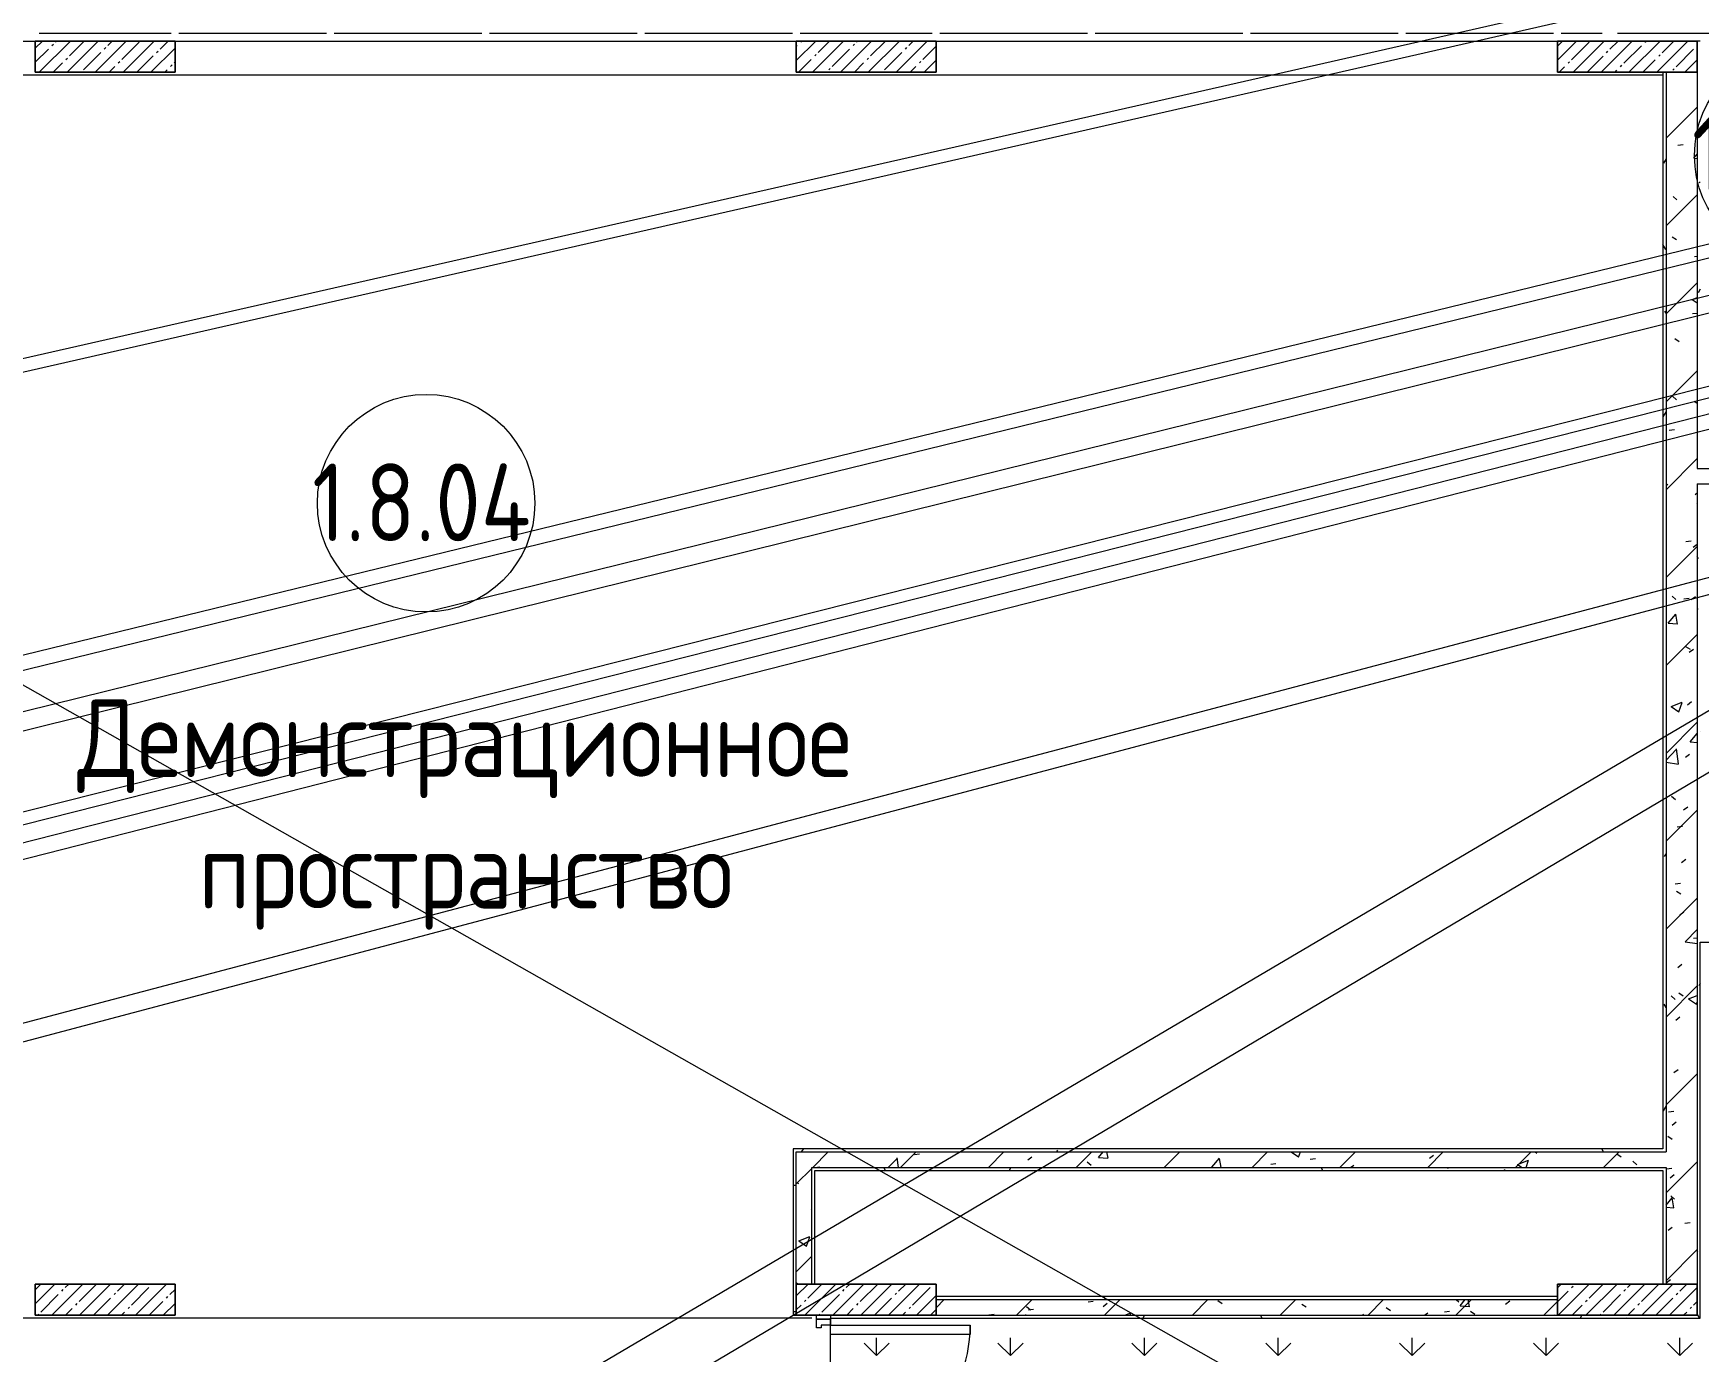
# Model space of a CAD drawing. Header units: millimetres. Extents: x -500089 to 1469082, y -290736 to 166440.
# Drawn here: x 1211441 to 1222164, y -53306 to -44820 of the extents above; entities that cross this region are included whole.
import ezdxf

# ---------------------------------------------------------------- set-up
doc = ezdxf.new("R2010")
doc.units = ezdxf.units.MM
doc.linetypes.add('ASVP_Штриховая_ш3 п1_5', pattern=[4.5, 3, -1.5])
for name, color, linetype, lineweight in [('Аннотация', 7, 'Continuous', 0), ('Витраж', 7, 'Continuous', 0), ('Двери', 7, 'Continuous', 0), ('Линии разделители', 7, 'ASVP_Штриховая_ш3 п1_5', 0), ('Марки помещений', 7, 'Continuous', 0), ('Несущие колонны', 7, 'Continuous', 0), ('Стены наружные', 7, 'Continuous', 0), ('Стены несущие', 7, 'Continuous', 0), ('Стены отделка', 7, 'Continuous', 0), ('Стены штриховка', 7, 'Continuous', 0), ('экспертиза ДУ пояснения', 6, 'Continuous', 0), ('экспертиза условные обозначения', 1, 'Continuous', 0)]:
    doc.layers.add(name, color=color, linetype=linetype, lineweight=lineweight)
doc.styles.add('GOST Common_1', font='', dxfattribs={"width": 0.9, "height": 700})
doc.styles.add('GOST Common_4', font='', dxfattribs={"width": 0.9, "height": 500})
doc.styles.get('GOST Common_1').set_extended_font_data('GOST Common')
doc.styles.get('GOST Common_4').set_extended_font_data('GOST Common')
pattern_1 = [(0, (1111853.59, -73570.49), (812.8, 203.2), [67.056, -542.544, 67.056, -542.544, -3251.2]), (0, (1111853.59, -73570.49), (812.8, 203.2), [-1219.2, 67.056, -1152.144, 67.056, -542.544, -1422.4]), (0, (1111853.59, -73570.49), (812.8, 203.2), [-3048, 67.056, -339.344, 67.056, -948.944]), (120, (1112158.39, -73468.89), (-582.37636, 602.30545), [67.056, -542.544, 67.056, -542.544, -3251.2]), (120, (1112158.39, -73468.89), (-582.37636, 602.30545), [-1219.2, 67.056, -1152.144, 67.056, -542.544, -1422.4]), (120, (1112158.39, -73468.89), (-582.37636, 602.30545), [-3048, 67.056, -339.344, 67.056, -948.944]), (240, (1112259.99, -73062.49), (-230.42364, -805.50545), [67.056, -542.544, 67.056, -542.544, -3251.2]), (240, (1112259.99, -73062.49), (-230.42364, -805.50545), [-1219.2, 67.056, -1152.144, 67.056, -542.544, -1422.4]), (240, (1112259.99, -73062.49), (-230.42364, -805.50545), [-3048, 67.056, -339.344, 67.056, -948.944])]
pattern_2 = [(45, (1111853.6, -73570.5), (-282.8427, 282.8427), [])]
pattern_3 = [(50, (1111853.6, -73570.5), (728.7365, -63.7558), [76.2, -838.2]), (355, (1111853.6, -73570.5), (-140.9716, 764.2276), [60.96, -670.56]), (100.451, (1111914.3, -73575.8), (587.77, 700.4668), [64.76, -712.36]), (46.184, (1111853.6, -73367.3), (1084.316, -168.171), [114.3, -1257.3]), (96.636, (1111943.9, -73381.3), (949.61, 989.71), [97.14, -1068.54]), (351.184, (1111853.6, -73367.3), (949.621, 989.701), [91.44, -1005.84]), (21, (1111955.2, -73418.1), (606.458, -409.0606), [76.2, -838.2]), (326, (1111955.2, -73418.1), (247.2083, 736.753), [60.96, -670.56]), (71.451, (1112005.7, -73452.2), (853.6683, 327.6855), [64.76, -712.36]), (37.5, (1111853.59, -73570.5), (12.3547, 338.2201), [33.528, -628.904, 33.528, -647.192, -673.1]), (37.5, (1111853.59, -73570.5), (12.3547, 338.2201), [-1343.152, 33.528, -639.572]), (7.5, (1111853.6, -73570.5), (267.2789, 400.7221), [33.528, -354.584, 33.528, -613.664, -256.54]), (7.5, (1111853.6, -73570.5), (267.2789, 400.7221), [-1035.304, 33.528, -223.012]), (327.5, (1111627.02, -73570.5), (542.36333, -22.91534), [33.528, -220.472, 33.528, -758.952, -1051.56]), (327.5, (1111627.02, -73570.5), (542.36333, -22.91534), [-1046.48, 33.528, -1018.032]), (317.5, (1111525.4, -73570.5), (592.517, 101.7071), [33.528, -296.672, 33.528, -492.76, -746.76]), (317.5, (1111525.4, -73570.5), (592.517, 101.7071), [-856.488, 33.528, -713.232])]
pattern_4 = [(45, (1111853.59, -73570.49), (-89.80256, 89.80256), []), (45, (1111943.39, -73570.49), (-89.80256, 89.80256), [158.75, -31.75, 13.411, -18.339])]

# ---------------------------------------------------------------- blocks, each defined once
blk = doc.blocks.new('Прямоугольный импост - 5х250 мм _наружный откос_ Серый-3055685-З Этаж 01')
at = {"layer": 'Витраж'}
for p, q in [((99625, 28750), (100475, 28750)), ((100525, 28750), (101475, 28750)), ((101525, 28750), (102475, 28750)), ((102525, 28750), (103475, 28750)), ((103525, 28750), (104475, 28750)), ((104525, 28750), (105375, 28750)), ((105425, 28750), (106375, 28750)), ((106425, 28750), (107375, 28750)), ((107425, 28750), (108375, 28750)), ((108425, 28750), (109375, 28750)), ((109425, 28750), (109688, 28750)), ((109788, 28750), (110725, 28750))]:
    blk.add_line(p, q, dxfattribs=at)
blk = doc.blocks.new('АР_СОШ_Верзилово_Фасады_rvt-2-З Этаж 01')
at = {"lineweight": 9}
blk.add_blockref('Прямоугольный импост - 5х250 мм _наружный откос_ Серый-3055685-З Этаж 01', (0, 0), dxfattribs=at)
blk = doc.blocks.new('ASVP_ДверьСтальная_2 полотна - Внутренняя 1320х2000h_полотна_ Г Пр _1200 в чистоте_-4240588-З Этаж 01')
at = {"layer": 'Двери', "lineweight": 18}
for p, q in [((-660, 1020), (-600, 1020)), ((-660, 120), (-660, 1020)), ((-600, 1020), (-600, 120)), ((660, 540), (600, 540)), ((600, 540), (600, 120)), ((660, 120), (660, 540)), ((-725, 120), (-700, 120)), ((-725, 30), (-725, 120)), ((-700, 120), (-660, 120)), ((-700, 30), (-700, 120)), ((-700, 120), (-700, 30)), ((-600, 120), (-660, 120)), ((-660, 120), (-660, 60)), ((600, 120), (660, 120)), ((700, 120), (660, 120)), ((660, 120), (660, 60)), ((700, 30), (700, 120)), ((725, 120), (700, 120)), ((700, 120), (700, 30)), ((725, 30), (725, 120)), ((-700, 30), (-725, 30)), ((-644, 30), (-700, 30)), ((-660, 60), (-644, 60)), ((-644, 60), (-644, 30)), ((660, 60), (644, 60)), ((644, 60), (644, 30)), ((644, 30), (700, 30)), ((700, 30), (725, 30))]:
    blk.add_line(p, q, dxfattribs=at)
at = {"layer": 'Двери'}
for centre, radius, start, end in [((-660, 120), 900, 360, 90), ((660, 120), 420, 90, 180)]:
    blk.add_arc(centre, radius, start, end, dxfattribs=at)
blk = doc.blocks.new('ADSK_КолоннаЖБ_Прямоугольная - 200x900 мм-V328-З Этаж 01')
at = {"layer": 'Несущие колонны', "lineweight": 18}
for p, q in [((-450, 100), (450, 100)), ((-450, -100), (-450, 100)), ((450, 100), (450, -100)), ((450, -100), (-450, -100))]:
    blk.add_line(p, q, dxfattribs=at)
blk = doc.blocks.new('ADSK_КолоннаЖБ_Прямоугольная - 200x900 мм-V369-З Этаж 01')
at = {"layer": 'Несущие колонны'}
h = blk.add_hatch(dxfattribs=at)
h.set_pattern_fill('FP_156', color=256, style=0, pattern_type=2)
h.set_pattern_definition([(45, (-100050, -28600), (-89.80256, 89.80256), []), (45, (-99960.2, -28600), (-89.80256, 89.80256), [158.75, -31.75, 13.411, -18.339])])
h.paths.add_polyline_path([(-450, -100), (450, -100), (450, 100), (-450, 100)], flags=0)
at = {"layer": 'Несущие колонны', "lineweight": 18}
for p, q in [((-450, -100), (-450, 100)), ((-450, 100), (450, 100)), ((450, 100), (-450, 100)), ((-450, 100), (-450, -100)), ((450, 100), (450, -100)), ((450, -100), (450, 100)), ((450, -100), (-450, -100)), ((-450, -100), (450, -100))]:
    blk.add_line(p, q, dxfattribs=at)
blk = doc.blocks.new('ADSK_КолоннаЖБ_Прямоугольная - 200x900 мм-V371-З Этаж 01')
at = {"layer": 'Несущие колонны'}
h = blk.add_hatch(dxfattribs=at)
h.set_pattern_fill('FP_158', color=256, style=0, pattern_type=2)
h.set_pattern_definition([(45, (-104950, -28600), (-89.80256, 89.80256), []), (45, (-104860.2, -28600), (-89.80256, 89.80256), [158.75, -31.75, 13.411, -18.339])])
h.paths.add_polyline_path([(-450, -100), (450, -100), (450, 100), (-450, 100)], flags=0)
at = {"layer": 'Несущие колонны', "lineweight": 18}
for p, q in [((-450, -100), (-450, 100)), ((-450, 100), (450, 100)), ((450, 100), (-450, 100)), ((-450, 100), (-450, -100)), ((450, 100), (450, -100)), ((450, -100), (450, 100)), ((450, -100), (-450, -100)), ((-450, -100), (450, -100))]:
    blk.add_line(p, q, dxfattribs=at)
blk = doc.blocks.new('ASVP_Марка_Помещение_ОдноЗначение - Номер-684784-З Этаж 01')
at = {"layer": 'Марки помещений'}
blk.add_circle((0, 0), 3.5, dxfattribs=at)

msp = doc.modelspace()

# ---------------------------------------------------------------- hatches: boundary and pattern name
at = {"layer": 'Несущие колонны'}
h = msp.add_hatch(dxfattribs=at)
h.set_pattern_fill('FP_35', color=256, style=0, pattern_type=2)
h.set_pattern_definition(pattern_4)
h.paths.add_polyline_path([(1221933.586, -45070.488), (1222153.586, -45070.488), (1222153.586, -44870.488), (1221253.586, -44870.488), (1221253.586, -45070.488)], flags=0)
h = msp.add_hatch(dxfattribs=at)
h.set_pattern_fill('FP_35', color=256, style=0, pattern_type=2)
h.set_pattern_definition(pattern_4)
h.paths.add_polyline_path([(1212353.586, -53070.488), (1212353.586, -52870.488), (1211453.586, -52870.488), (1211453.586, -53070.488)], flags=0)
h = msp.add_hatch(dxfattribs=at)
h.set_pattern_fill('FP_35', color=256, style=0, pattern_type=2)
h.set_pattern_definition(pattern_4)
h.paths.add_polyline_path([(1216453.586, -53070.488), (1217253.586, -53070.488), (1217253.586, -52870.488), (1216353.586, -52870.488), (1216353.586, -53070.488)], flags=0)
h = msp.add_hatch(dxfattribs=at)
h.set_pattern_fill('FP_35', color=256, style=0, pattern_type=2)
h.set_pattern_definition(pattern_4)
h.paths.add_polyline_path([(1221253.586, -53070.488), (1222153.586, -53070.488), (1222153.586, -52870.488), (1221253.586, -52870.488), (1221253.586, -52970.488)], flags=0)
at = {"layer": 'Стены штриховка'}
h = msp.add_hatch(dxfattribs=at)
h.set_pattern_fill('FP_174', color=256, style=0, pattern_type=2)
h.set_pattern_definition(pattern_1)
h.paths.add_polyline_path([(1222173.586, -53090.488), (1222173.586, -47720.488), (1222153.586, -47720.488), (1222153.586, -53090.488)], flags=0)
h.paths.add_polyline_path([(1222173.586, -47620.488), (1222173.586, -44870.488), (1222153.586, -44870.488), (1222153.586, -47620.488)], flags=0)
h = msp.add_hatch(dxfattribs=at)
h.set_pattern_fill('FP_174', color=256, style=0, pattern_type=2)
h.set_pattern_definition(pattern_1)
h.paths.add_polyline_path([(1221933.586, -52870.488), (1221953.586, -52870.488), (1221953.586, -52120.488), (1221933.586, -52120.488), (1221933.586, -52850.488)], flags=0)
h.paths.add_polyline_path([(1221953.586, -52020.488), (1221953.586, -45070.488), (1221933.586, -45070.488), (1221933.586, -52020.488)], flags=0)
h = msp.add_hatch(dxfattribs=at)
h.set_pattern_fill('FP_201', color=256, style=0, pattern_type=2)
h.set_pattern_definition(pattern_2)
h.paths.add_polyline_path([(1222153.586, -52870.488), (1222153.586, -45070.488), (1221953.586, -45070.488), (1221953.586, -52870.488)], flags=0)
h = msp.add_hatch(dxfattribs=at)
h.set_pattern_fill('FP_31', color=256, style=0, pattern_type=2)
h.set_pattern_definition(pattern_3)
h.paths.add_polyline_path([(1222153.586, -52870.488), (1222153.586, -45070.488), (1221953.586, -45070.488), (1221953.586, -52870.488)], flags=0)
h = msp.add_hatch(dxfattribs=at)
h.set_pattern_fill('FP_201', color=256, style=0, pattern_type=2)
h.set_pattern_definition(pattern_2)
h.paths.add_polyline_path([(1225953.585, -47720.488), (1226053.585, -47720.488), (1226053.585, -47620.488), (1225703.585, -47620.488), (1225703.585, -47720.488), (1225865.665, -47720.488)], flags=0)
h.paths.add_polyline_path([(1222153.586, -47720.488), (1222578.586, -47720.488), (1222578.586, -47620.488), (1222153.586, -47620.488)], flags=0)
h.paths.add_polyline_path([(1223578.586, -47720.488), (1224253.585, -47720.488), (1224253.585, -47620.488), (1223578.586, -47620.488), (1223578.586, -47670.488)], flags=0)
h = msp.add_hatch(dxfattribs=at)
h.set_pattern_fill('FP_31', color=256, style=0, pattern_type=2)
h.set_pattern_definition(pattern_3)
h.paths.add_polyline_path([(1225953.585, -47720.488), (1226053.585, -47720.488), (1226053.585, -47620.488), (1225703.585, -47620.488), (1225703.585, -47720.488), (1225865.665, -47720.488)], flags=0)
h.paths.add_polyline_path([(1222153.586, -47720.488), (1222578.586, -47720.488), (1222578.586, -47620.488), (1222153.586, -47620.488)], flags=0)
h.paths.add_polyline_path([(1223578.586, -47720.488), (1224253.585, -47720.488), (1224253.585, -47620.488), (1223578.586, -47620.488), (1223578.586, -47670.488)], flags=0)
h = msp.add_hatch(dxfattribs=at)
h.set_pattern_fill('FP_174', color=256, style=0, pattern_type=2)
h.set_pattern_definition(pattern_1)
h.paths.add_polyline_path([(1221933.586, -52020.488), (1221933.586, -52000.488), (1216333.586, -52000.488), (1216333.586, -52020.488), (1221933.528, -52020.488)], flags=0)
h = msp.add_hatch(dxfattribs=at)
h.set_pattern_fill('FP_174', color=256, style=0, pattern_type=2)
h.set_pattern_definition(pattern_1)
h.paths.add_polyline_path([(1216353.586, -52950.488), (1216353.586, -52020.488), (1216333.586, -52020.56), (1216333.586, -52950.488)], flags=0)
h = msp.add_hatch(dxfattribs=at)
h.set_pattern_fill('FP_201', color=256, style=0, pattern_type=2)
h.set_pattern_definition(pattern_2)
h.paths.add_polyline_path([(1221933.586, -52120.488), (1221953.586, -52120.488), (1221953.586, -52020.488), (1216353.586, -52020.488), (1216353.586, -52120.488), (1219066.31, -52120.488)], flags=0)
h = msp.add_hatch(dxfattribs=at)
h.set_pattern_fill('FP_31', color=256, style=0, pattern_type=2)
h.set_pattern_definition(pattern_3)
h.paths.add_polyline_path([(1221933.586, -52120.488), (1221953.586, -52120.488), (1221953.586, -52020.488), (1216353.586, -52020.488), (1216353.586, -52120.488), (1219066.31, -52120.488)], flags=0)
h = msp.add_hatch(dxfattribs=at)
h.set_pattern_fill('FP_201', color=256, style=0, pattern_type=2)
h.set_pattern_definition(pattern_2)
h.paths.add_polyline_path([(1216453.586, -52870.488), (1216453.586, -52120.488), (1216353.586, -52120.488), (1216353.586, -52870.488)], flags=0)
h = msp.add_hatch(dxfattribs=at)
h.set_pattern_fill('FP_31', color=256, style=0, pattern_type=2)
h.set_pattern_definition(pattern_3)
h.paths.add_polyline_path([(1216453.586, -52870.488), (1216453.586, -52120.488), (1216353.586, -52120.488), (1216353.586, -52870.488)], flags=0)
h = msp.add_hatch(dxfattribs=at)
h.set_pattern_fill('FP_174', color=256, style=0, pattern_type=2)
h.set_pattern_definition(pattern_1)
h.paths.add_polyline_path([(1216473.586, -52140.488), (1221933.586, -52140.488), (1221933.586, -52120.488), (1216453.586, -52120.488), (1216453.586, -52140.488)], flags=0)
h = msp.add_hatch(dxfattribs=at)
h.set_pattern_fill('FP_174', color=256, style=0, pattern_type=2)
h.set_pattern_definition(pattern_1)
h.paths.add_polyline_path([(1216333.586, -55050.488), (1216353.586, -55050.378), (1216353.586, -54520.488), (1216333.586, -54520.488)], flags=0)
h.paths.add_polyline_path([(1216333.586, -53070.488), (1216353.586, -53070.488), (1216353.586, -52950.488), (1216333.586, -52950.488), (1216333.586, -52970.488)], flags=0)
h = msp.add_hatch(dxfattribs=at)
h.set_pattern_fill('FP_174', color=256, style=0, pattern_type=2)
h.set_pattern_definition(pattern_1)
h.paths.add_polyline_path([(1221253.586, -52970.488), (1221253.586, -52950.488), (1217253.586, -52950.488), (1217253.586, -52970.488), (1219066.31, -52970.488)], flags=0)
h = msp.add_hatch(dxfattribs=at)
h.set_pattern_fill('FP_174', color=256, style=0, pattern_type=2)
h.set_pattern_definition(pattern_1)
h.paths.add_polyline_path([(1221448.142, -53090.488), (1222153.586, -53090.488), (1222152.806, -53070.488), (1216573.586, -53070.488), (1216573.586, -53090.488), (1221290.221, -53090.488)], flags=0)
h = msp.add_hatch(dxfattribs=at)
h.set_pattern_fill('FP_201', color=256, style=0, pattern_type=2)
h.set_pattern_definition(pattern_2)
h.paths.add_polyline_path([(1217253.586, -53070.488), (1221253.586, -53070.488), (1221253.586, -52970.488), (1217253.586, -52970.488)], flags=0)
h = msp.add_hatch(dxfattribs=at)
h.set_pattern_fill('FP_31', color=256, style=0, pattern_type=2)
h.set_pattern_definition(pattern_3)
h.paths.add_polyline_path([(1217253.586, -53070.488), (1221253.586, -53070.488), (1221253.586, -52970.488), (1217253.586, -52970.488)], flags=0)
at = {"layer": 'экспертиза условные обозначения'}
h = msp.add_hatch(dxfattribs=at)
h.set_pattern_fill('GRASS', color=6, scale=24)
h.set_pattern_definition([(90, (1077209.23, -303341.8), (-431.0523, 431.0523), [114.3, -747.8046]), (45, (1077209.2, -303341.8), (-431.0523, 431.0523), [114.3, -495.3]), (135, (1077209.2, -303341.8), (-431.0523, -431.0523), [114.3, -495.3])])
h.paths.add_polyline_path([(1216573.586, -55050.488), (1216573.586, -53090.488), (1222173.586, -53090.488), (1222173.586, -50670.488), (1229303.585, -50670.488), (1229303.585, -52950.488), (1228603.586, -52950.488), (1228603.586, -53090.488), (1230893.585, -53090.488), (1242953.585, -53090.488), (1242933.585, -57120.488), (1237273.585, -57100.488), (1224273.586, -57100.488), (1224273.586, -55050.488)])

# ---------------------------------------------------------------- linework, layer by layer
at = {"layer": 'Линии разделители', "color": 7}
msp.add_line((1216453.586, -53090.488), (1207003.585, -53090.488), dxfattribs=at)
at = {"layer": 'Несущие колонны'}
for p, q in [((1222153.586, -44870.488), (1221253.586, -44870.488)), ((1221253.586, -44870.488), (1221253.586, -45070.488)), ((1222153.586, -45070.488), (1222153.586, -44870.488)), ((1221253.586, -45070.488), (1221933.586, -45070.488)), ((1221933.586, -45070.488), (1221953.586, -45070.488)), ((1221953.586, -45070.488), (1222153.586, -45070.488)), ((1212353.586, -52870.488), (1211453.586, -52870.488)), ((1211453.586, -52870.488), (1211453.586, -53070.488)), ((1212353.586, -53070.488), (1212353.586, -52870.488)), ((1216453.586, -52870.488), (1216353.586, -52870.488)), ((1216353.586, -52870.488), (1216353.586, -52950.488)), ((1216353.586, -52950.488), (1216353.586, -53070.488)), ((1216473.586, -52870.488), (1216453.586, -52870.488)), ((1217253.586, -52870.488), (1216473.586, -52870.488)), ((1217253.586, -52950.488), (1217253.586, -52870.488)), ((1217253.586, -52970.488), (1217253.586, -52950.488)), ((1221933.586, -52870.488), (1221253.586, -52870.488)), ((1221253.586, -52870.488), (1221253.586, -52950.488)), ((1221253.586, -52950.488), (1221253.586, -52970.488)), ((1221953.586, -52870.488), (1221933.586, -52870.488)), ((1222153.586, -52870.488), (1221953.586, -52870.488)), ((1222153.586, -53070.488), (1222153.586, -52870.488)), ((1211453.586, -53070.488), (1212353.586, -53070.488)), ((1216353.586, -53070.488), (1216483.586, -53070.488)), ((1216573.586, -53070.488), (1217253.586, -53070.488)), ((1217253.586, -53070.488), (1217253.586, -52970.488)), ((1221253.586, -52970.488), (1221253.586, -53070.488)), ((1221253.586, -53070.488), (1221933.586, -53070.488)), ((1221933.586, -53070.488), (1222153.586, -53070.488))]:
    msp.add_line(p, q, dxfattribs=at)
at = {"layer": 'Стены наружные'}
for p, q in [((1207003.585, -44870.488), (1211453.586, -44870.488)), ((1212353.586, -44870.488), (1216353.586, -44870.488)), ((1217253.586, -44870.488), (1221253.586, -44870.488)), ((1221933.586, -45090.488), (1207003.585, -45090.488))]:
    msp.add_line(p, q, dxfattribs=at)
at = {"layer": 'Стены несущие'}
for p, q in [((1221953.586, -45070.488), (1221953.586, -52020.488)), ((1222153.586, -45070.488), (1222153.586, -47620.488)), ((1222153.586, -47620.488), (1222578.586, -47620.488)), ((1222153.586, -47720.488), (1222578.586, -47720.488)), ((1222153.586, -47720.488), (1222153.586, -52870.488)), ((1216353.586, -52020.488), (1221953.586, -52020.488)), ((1216353.586, -52870.488), (1216353.586, -52020.488)), ((1216453.586, -52120.488), (1221953.586, -52120.488)), ((1216453.586, -52870.488), (1216453.586, -52120.488)), ((1221953.586, -52120.488), (1221953.586, -52870.488)), ((1217253.586, -52970.488), (1221253.586, -52970.488)), ((1217253.586, -53070.488), (1221253.586, -53070.488))]:
    msp.add_line(p, q, dxfattribs=at)
at = {"layer": 'Стены отделка'}
for p, q in [((1222173.586, -44870.488), (1222153.586, -44870.488)), ((1221933.586, -45070.488), (1221933.586, -52000.488)), ((1221933.586, -52000.488), (1216333.586, -52000.488)), ((1216333.586, -52000.488), (1216333.586, -53070.488)), ((1216473.586, -52140.488), (1221933.586, -52140.488)), ((1216473.586, -52870.488), (1216473.586, -52140.488)), ((1221933.586, -52140.488), (1221933.586, -52870.488)), ((1221253.586, -52950.488), (1217253.586, -52950.488)), ((1216333.586, -53070.488), (1216353.586, -53070.488)), ((1216573.586, -53090.488), (1222173.586, -53090.488))]:
    msp.add_line(p, q, dxfattribs=at)
at = {"layer": 'Стены штриховка'}
for p, q in [((1222153.586, -44870.488), (1222153.586, -45070.488)), ((1222153.586, -45070.488), (1221933.586, -45070.488)), ((1216353.586, -53070.488), (1216353.586, -52870.488)), ((1216353.586, -52870.488), (1216473.586, -52870.488)), ((1217253.586, -52950.488), (1217253.586, -53070.488)), ((1221253.586, -53070.488), (1221253.586, -52950.488)), ((1221933.586, -52870.488), (1222153.586, -52870.488)), ((1222153.586, -52870.488), (1222153.586, -53070.488)), ((1217253.586, -53070.488), (1216573.586, -53070.488)), ((1221933.586, -53070.488), (1221253.586, -53070.488))]:
    msp.add_line(p, q, dxfattribs=at)
at = {"layer": 'экспертиза ДУ пояснения'}
for p, q in [((1195835.256, -64723.635), (1326541.241, 12257.695)), ((1326541.241, 12257.695), (1196759.059, -64675.551)), ((1117843.141, -68145.077), (1326068.788, -20876.663)), ((1326068.788, -20876.663), (1118766.945, -68096.993)), ((1125772.111, -69675.881), (1326068.788, -20876.663)), ((1326068.788, -20876.663), (1126695.914, -69627.797)), ((1132054.517, -70189.594), (1326068.788, -20876.663)), ((1326068.788, -20876.663), (1132978.32, -70141.509)), ((1140697.261, -69872.225), (1326068.788, -20876.663)), ((1326068.788, -20876.663), (1141621.064, -69824.14)), ((1163113.27, -61096.664), (1326068.788, -20876.663)), ((1326068.788, -20876.663), (1164037.073, -61048.58))]:
    msp.add_line(p, q, dxfattribs=at)
msp.add_lwpolyline([(1036157.61, 50215.508), (1236236.852, -63095.361)], dxfattribs=at)
at = {"layer": 'экспертиза ДУ пояснения', "elevation": 0}
for points in [[(1326068.788, -20876.663), (1154765.126, -64125.446)], [(1155638.952, -64023.379), (1326068.788, -20876.663)]]:
    msp.add_lwpolyline(points, dxfattribs=at)
at = {"layer": 'экспертиза условные обозначения', "color": 6}
msp.add_lwpolyline([(1216573.586, -55050.488), (1216573.586, -53090.488), (1222173.586, -53090.488), (1222173.586, -50670.488), (1229303.585, -50670.488), (1229303.585, -50670.488), (1229303.585, -50670.488), (1229303.585, -50670.488), (1229303.585, -50670.488), (1229303.585, -50670.488), (1229303.585, -50670.488), (1229303.585, -52950.488), (1228603.586, -52950.488), (1228603.586, -53090.488), (1230893.585, -53090.488), (1242953.585, -53090.488), (1242933.585, -57120.488), (1237273.585, -57100.488), (1237273.585, -57100.488), (1224273.586, -57100.488), (1224273.586, -55050.488), (1216573.586, -55050.488)], dxfattribs=at)

# ---------------------------------------------------------------- block references
msp.add_blockref('АР_СОШ_Верзилово_Фасады_rvt-2-З Этаж 01', (1111853.585, -73570.488))
at = {"layer": 'Двери', "rotation": 269.9999999999999}
msp.add_blockref('ASVP_ДверьСтальная_2 полотна - Внутренняя 1320х2000h_полотна_ Г Пр _1200 в чистоте_-4240588-З Этаж 01', (1216453.586, -53795.488), dxfattribs=at)
at = {"layer": 'Марки помещений', "xscale": 199.9999999999999, "yscale": 199.9999999999999, "zscale": 199.9999999999999}
for p in [(1222836.222, -45606.002), (1213970.432, -47844.647)]:
    msp.add_blockref('ASVP_Марка_Помещение_ОдноЗначение - Номер-684784-З Этаж 01', p, dxfattribs=at)
at = {"layer": 'Несущие колонны'}
for name, p in [('ADSK_КолоннаЖБ_Прямоугольная - 200x900 мм-V369-З Этаж 01', (1211903.586, -44970.488)), ('ADSK_КолоннаЖБ_Прямоугольная - 200x900 мм-V371-З Этаж 01', (1216803.586, -44970.488)), ('ADSK_КолоннаЖБ_Прямоугольная - 200x900 мм-V328-З Этаж 01', (1221703.586, -44970.488)), ('ADSK_КолоннаЖБ_Прямоугольная - 200x900 мм-V328-З Этаж 01', (1211903.586, -52970.488)), ('ADSK_КолоннаЖБ_Прямоугольная - 200x900 мм-V328-З Этаж 01', (1216803.586, -52970.488)), ('ADSK_КолоннаЖБ_Прямоугольная - 200x900 мм-V328-З Этаж 01', (1221703.586, -52970.488))]:
    msp.add_blockref(name, p, dxfattribs=at)

# ---------------------------------------------------------------- texts
at = {"layer": 'Аннотация', "char_height": 500, "attachment_point": 1, "style": 'GOST Common_4'}
for s, insert, width in [('Демонстрационное', (1211724.421, -49107.139), 7231.22125), ('пространство', (1212504.942, -49953.806), 5339.23875)]:
    msp.add_mtext(s, dxfattribs=dict(at, insert=insert, width=width))
at = {"layer": 'Марки помещений', "char_height": 500, "attachment_point": 1, "style": 'GOST Common_1'}
for s, insert, width in [('1.5.07', (1222119.807, -45350.552), 1760.50575), ('1.8.04', (1213236.017, -47589.197), 1803.79687)]:
    msp.add_mtext(s, dxfattribs=dict(at, insert=insert, width=width))

doc.saveas('drawing.dxf')
